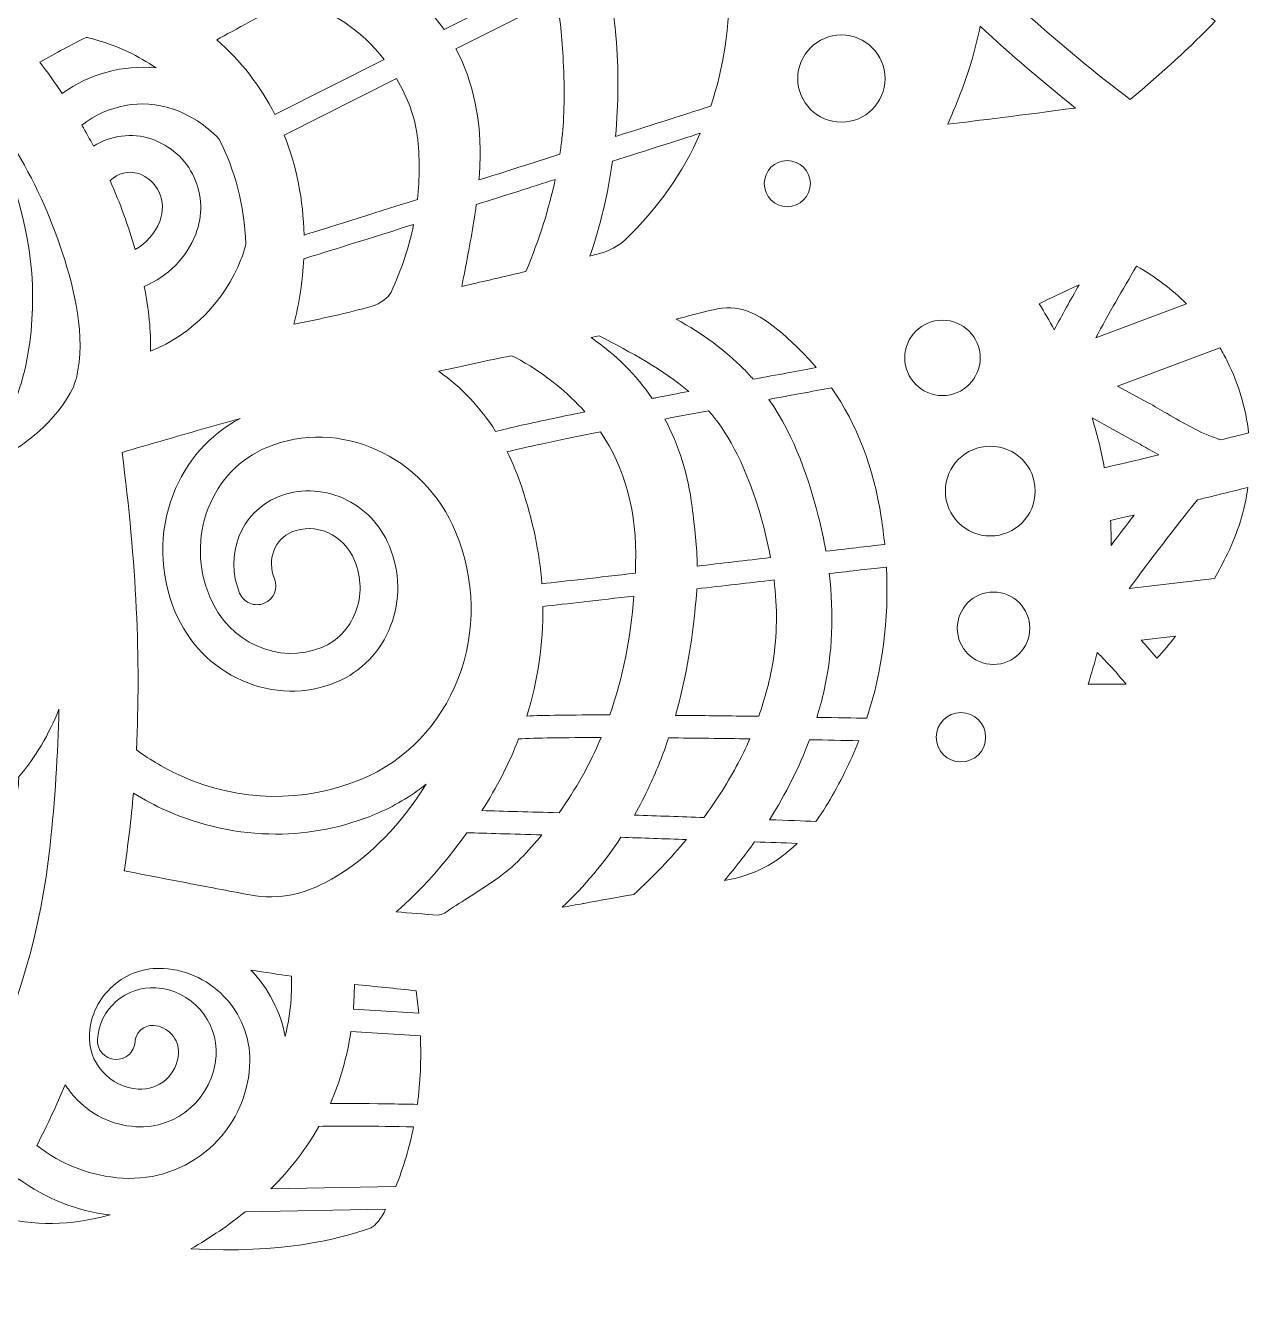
# Model space of a CAD drawing. Header units: millimetres. Extents: x -1647 to 2455, y -685 to 37.
# Drawn here: x 1592.8 to 1755.1, y -482.1 to -313.5 of the extents above; entities that cross this region are included whole.
import ezdxf

# ---------------------------------------------------------------- set-up
doc = ezdxf.new("R2010")
doc.units = ezdxf.units.MM
doc.header["$MEASUREMENT"] = 0
doc.layers.add('Layer 5', color=7, linetype='Continuous')

msp = doc.modelspace()

# ---------------------------------------------------------------- linework, layer by layer
at = {"layer": 'Layer 5', "lineweight": 0}
for points, knots in [([(1637.48, -304.98), (1642.56, -302.22), (1648.08, -299.24), (1653.56, -296.28), (1657.63, -298.91), (1660.7, -302.69), (1662.34, -307.03), (1662.34, -307.03), (1648.37, -314.06), (1648.37, -314.06), (1645.76, -310.31), (1642.1, -307.25), (1637.48, -304.98)], [0, 0, 0, 0, 1, 1, 1, 2, 2, 2, 3, 3, 3, 4, 4, 4, 4]), ([(1683.77, -324.24), (1679.75, -325.52), (1675.47, -326.89), (1671.12, -328.28), (1671.53, -323.89), (1671.56, -319.4), (1671.17, -314.9), (1670.92, -311.89), (1670.43, -309.17), (1669.71, -306.68), (1669.71, -306.68), (1685.41, -298.78), (1685.41, -298.78), (1685.94, -301.37), (1686.22, -304.32), (1686.25, -307.69), (1686.32, -313.63), (1685.49, -319.15), (1683.77, -324.24)], [0, 0, 0, 0, 1, 1, 1, 2, 2, 2, 3, 3, 3, 4, 4, 4, 5, 5, 5, 6, 6, 6, 6]), ([(1628.48, -309.85), (1633.43, -311.66), (1637.44, -314.11), (1640.41, -318.06), (1640.41, -318.06), (1625.93, -325.35), (1625.93, -325.35), (1624, -321.55), (1621.4, -318.22), (1618.21, -315.43), (1620.66, -314.1), (1624.22, -312.16), (1628.48, -309.85)], [0, 0, 0, 0, 1, 1, 1, 2, 2, 2, 3, 3, 3, 4, 4, 4, 4]), ([(1653.01, -334.04), (1653.06, -333.4), (1653.1, -332.76), (1653.13, -332.11), (1653.39, -326.25), (1652.29, -321.04), (1649.94, -316.63), (1649.94, -316.63), (1663.22, -309.95), (1663.22, -309.95), (1663.8, -312.47), (1664.05, -315.14), (1664.2, -318.26), (1664.4, -322.33), (1664.34, -325.59), (1664.02, -328.53), (1663.94, -329.23), (1663.85, -329.92), (1663.74, -330.63), (1660.08, -331.79), (1656.46, -332.94), (1653.01, -334.04)], [0, 0, 0, 0, 1, 1, 1, 2, 2, 2, 3, 3, 3, 4, 4, 4, 5, 5, 5, 6, 6, 6, 7, 7, 7, 7]), ([(1739.42, -323.35), (1734.82, -319.87), (1730.3, -316.15), (1725.95, -312.25), (1730.8, -311.36), (1737.48, -310.14), (1745.46, -308.69), (1747.23, -310.08), (1748.98, -311.52), (1750.69, -312.97), (1747.42, -316.38), (1743.72, -319.78), (1739.42, -323.35)], [0, 0, 0, 0, 1, 1, 1, 2, 2, 2, 3, 3, 3, 4, 4, 4, 4]), ([(1597.7, -322.55), (1596.75, -321.12), (1595.75, -319.73), (1594.73, -318.39), (1596.9, -317.17), (1598.92, -316.09), (1600.87, -315.12), (1601.06, -315.14), (1601.46, -315.22), (1602.3, -315.47), (1602.3, -315.47), (1602.35, -315.48), (1602.35, -315.48), (1605.21, -316.32), (1607.82, -317.55), (1610.17, -319.17), (1605.82, -318.73), (1601.34, -319.92), (1597.7, -322.55)], [0, 0, 0, 0, 1, 1, 1, 2, 2, 2, 3, 3, 3, 4, 4, 4, 5, 5, 5, 6, 6, 6, 6]), ([(1701.1, -326.37), (1697.91, -326.37), (1695.31, -323.77), (1695.31, -320.58), (1695.31, -317.39), (1697.91, -314.79), (1701.1, -314.79), (1704.29, -314.79), (1706.89, -317.39), (1706.89, -320.58), (1706.89, -323.77), (1704.29, -326.37), (1701.1, -326.37)], [0, 0, 0, 0, 1, 1, 1, 2, 2, 2, 3, 3, 3, 4, 4, 4, 4]), ([(1717.11, -321.99), (1718.14, -319.29), (1718.95, -316.48), (1719.52, -313.63), (1723.59, -317.41), (1727.83, -321.05), (1732.16, -324.49), (1725.14, -325.42), (1719.17, -326.18), (1715.22, -326.63), (1715.93, -324.97), (1716.56, -323.44), (1717.11, -321.99)], [0, 0, 0, 0, 1, 1, 1, 2, 2, 2, 3, 3, 3, 4, 4, 4, 4]), ([(1590.23, -370.5), (1589.84, -370.12), (1589.42, -369.74), (1588.96, -369.32), (1588.98, -369.28), (1588.99, -369.25), (1589.01, -369.21), (1590.99, -364.96), (1592.45, -361.28), (1593.16, -357.13), (1594.54, -349.11), (1593.61, -340.64), (1590.47, -332.63), (1588.52, -327.64), (1585.74, -322.83), (1582.19, -318.27), (1583.85, -319.83), (1585.09, -321.03), (1585.32, -321.35), (1585.39, -321.46), (1585.46, -321.56), (1585.54, -321.66), (1587.66, -324.22), (1589.57, -326.87), (1591.22, -329.56), (1593.94, -334.01), (1596.14, -338.78), (1597.75, -343.75), (1599.3, -348.52), (1600.9, -354.72), (1599.58, -360.35), (1599.56, -360.4), (1599.54, -360.46), (1599.51, -360.53), (1599.44, -360.74), (1599.33, -361.05), (1599.24, -361.44), (1596.77, -366.41), (1592.49, -369.27), (1590.23, -370.5)], [0, 0, 0, 0, 1, 1, 1, 2, 2, 2, 3, 3, 3, 4, 4, 4, 5, 5, 5, 6, 6, 6, 7, 7, 7, 8, 8, 8, 9, 9, 9, 10, 10, 10, 11, 11, 11, 12, 12, 12, 13, 13, 13, 13]), ([(1629.8, -341.35), (1629.69, -336.71), (1628.8, -332.2), (1627.16, -328.09), (1627.16, -328.09), (1642.07, -320.58), (1642.07, -320.58), (1643.58, -323.17), (1644.54, -325.82), (1644.82, -328.2), (1645.16, -331.02), (1645.16, -333.83), (1644.85, -336.63), (1638.25, -338.71), (1632.84, -340.41), (1629.8, -341.35)], [0, 0, 0, 0, 1, 1, 1, 2, 2, 2, 3, 3, 3, 4, 4, 4, 5, 5, 5, 5]), ([(1612.29, -324.59), (1614.66, -325.4), (1616.8, -326.77), (1618.48, -328.56), (1620.65, -332.68), (1621.86, -337.37), (1622.08, -342.53), (1621.9, -343.23), (1621.69, -343.93), (1621.43, -344.59), (1619.29, -350.11), (1614.96, -354.48), (1609.43, -356.77), (1609.49, -354.11), (1609.21, -351.27), (1608.59, -348.16), (1611.74, -346.85), (1614.2, -344.37), (1615.42, -341.23), (1616.38, -338.75), (1616.31, -336.06), (1615.21, -333.69), (1614.1, -331.28), (1612.07, -329.47), (1609.51, -328.6), (1606.96, -327.74), (1604.13, -328.11), (1601.86, -329.56), (1601.37, -328.63), (1600.86, -327.7), (1600.32, -326.77), (1603.75, -324.07), (1608.26, -323.23), (1612.29, -324.59)], [0, 0, 0, 0, 1, 1, 1, 2, 2, 2, 3, 3, 3, 4, 4, 4, 5, 5, 5, 6, 6, 6, 7, 7, 7, 8, 8, 8, 9, 9, 9, 10, 10, 10, 11, 11, 11, 11]), ([(1670.73, -331.55), (1675.27, -330.1), (1679.33, -328.81), (1682.38, -327.83), (1680.07, -333.08), (1676.75, -337.8), (1672.42, -341.98), (1671.56, -342.8), (1670.23, -343.5), (1668.85, -343.85), (1668.49, -343.95), (1668.11, -344.04), (1667.73, -344.14), (1669.12, -340.12), (1670.12, -335.89), (1670.73, -331.55)], [0, 0, 0, 0, 1, 1, 1, 2, 2, 2, 3, 3, 3, 4, 4, 4, 5, 5, 5, 5]), ([(1696.99, -334.53), (1696.99, -336.22), (1695.61, -337.59), (1693.92, -337.59), (1692.24, -337.59), (1690.86, -336.22), (1690.86, -334.53), (1690.86, -332.84), (1692.24, -331.46), (1693.92, -331.46), (1695.61, -331.46), (1696.99, -332.84), (1696.99, -334.53)], [0, 0, 0, 0, 1, 1, 1, 2, 2, 2, 3, 3, 3, 4, 4, 4, 4]), ([(1607.81, -333.2), (1609.05, -333.62), (1610.02, -334.49), (1610.56, -335.67), (1611.12, -336.87), (1611.15, -338.24), (1610.65, -339.53), (1610.03, -341.11), (1608.87, -342.44), (1607.39, -343.28), (1606.5, -340.21), (1605.39, -337.13), (1604.06, -334.12), (1605.06, -333.14), (1606.53, -332.77), (1607.81, -333.2)], [0, 0, 0, 0, 1, 1, 1, 2, 2, 2, 3, 3, 3, 4, 4, 4, 5, 5, 5, 5]), ([(1663.13, -333.97), (1662.29, -337.87), (1661.01, -341.91), (1659.24, -346.19), (1656.88, -346.74), (1654.52, -347.29), (1652.2, -347.82), (1652.2, -347.82), (1650.74, -348.16), (1650.74, -348.16), (1650.87, -347.49), (1650.99, -346.83), (1651.12, -346.18), (1651.7, -343.15), (1652.26, -340.23), (1652.65, -337.3), (1654.37, -336.76), (1656.21, -336.17), (1658.17, -335.55), (1659.83, -335.02), (1661.49, -334.49), (1663.13, -333.97)], [0, 0, 0, 0, 1, 1, 1, 2, 2, 2, 3, 3, 3, 4, 4, 4, 5, 5, 5, 6, 6, 6, 7, 7, 7, 7]), ([(1644.34, -339.94), (1643.72, -342.97), (1642.72, -345.98), (1641.34, -348.95), (1641.07, -349.54), (1639.89, -350.49), (1638.83, -350.79), (1635.51, -351.73), (1632.07, -352.45), (1628.44, -353.2), (1629.18, -350.32), (1629.62, -347.39), (1629.76, -344.49), (1631.91, -343.85), (1636.07, -342.55), (1644.34, -339.94)], [0, 0, 0, 0, 1, 1, 1, 2, 2, 2, 3, 3, 3, 4, 4, 4, 5, 5, 5, 5]), ([(1740.27, -345.49), (1742.73, -346.85), (1744.95, -348.52), (1746.9, -350.5), (1746.9, -350.5), (1734.85, -355), (1734.85, -355), (1736.58, -351.8), (1738.4, -348.61), (1740.27, -345.49)], [0, 0, 0, 0, 1, 1, 1, 2, 2, 2, 3, 3, 3, 3]), ([(1729.35, -353.92), (1728.71, -352.75), (1728.04, -351.59), (1727.33, -350.46), (1728.71, -349.79), (1730.52, -348.94), (1732.64, -347.96), (1731.52, -349.94), (1730.42, -351.93), (1729.35, -353.92)], [0, 0, 0, 0, 1, 1, 1, 2, 2, 2, 3, 3, 3, 3]), ([(1683.44, -351.41), (1686.85, -350.48), (1689.35, -351.16), (1692.68, -353.92), (1694.56, -355.48), (1696.26, -357.16), (1697.76, -358.95), (1695.51, -359.37), (1692.63, -359.89), (1689.41, -360.49), (1689, -360.03), (1688.59, -359.58), (1688.15, -359.14), (1685.66, -356.64), (1682.76, -354.5), (1679.16, -352.5), (1680.68, -352.14), (1682.07, -351.78), (1683.44, -351.41)], [0, 0, 0, 0, 1, 1, 1, 2, 2, 2, 3, 3, 3, 4, 4, 4, 5, 5, 5, 6, 6, 6, 6]), ([(1709.51, -357.65), (1709.51, -354.89), (1711.75, -352.65), (1714.51, -352.65), (1717.27, -352.65), (1719.52, -354.89), (1719.52, -357.65), (1719.52, -360.41), (1717.27, -362.66), (1714.51, -362.66), (1711.75, -362.66), (1709.51, -360.41), (1709.51, -357.65)], [0, 0, 0, 0, 1, 1, 1, 2, 2, 2, 3, 3, 3, 4, 4, 4, 4]), ([(1667.88, -354.94), (1667.88, -354.94), (1668.94, -354.72), (1668.94, -354.72), (1673.23, -356.94), (1677.37, -359.19), (1680.84, -362.11), (1679.4, -362.38), (1677.95, -362.66), (1676.49, -362.95), (1676.33, -362.98), (1676.17, -363.01), (1676.01, -363.04), (1673.89, -359.95), (1671.18, -357.24), (1667.88, -354.94)], [0, 0, 0, 0, 1, 1, 1, 2, 2, 2, 3, 3, 3, 4, 4, 4, 5, 5, 5, 5]), ([(1647.67, -359.43), (1651.13, -358.65), (1654.18, -357.99), (1657.24, -357.39), (1657.38, -357.43), (1657.79, -357.54), (1658.52, -357.97), (1661.96, -359.96), (1664.8, -362.24), (1667.07, -364.82), (1663.69, -365.51), (1660.8, -366.12), (1658.43, -366.65), (1657.23, -366.93), (1656.15, -367.18), (1655.21, -367.41), (1653.2, -364.23), (1650.71, -361.58), (1647.67, -359.43)], [0, 0, 0, 0, 1, 1, 1, 2, 2, 2, 3, 3, 3, 4, 4, 4, 5, 5, 5, 6, 6, 6, 6]), ([(1751.34, -356.31), (1751.7, -356.92), (1752.04, -357.55), (1752.35, -358.17), (1753.82, -361.18), (1754.76, -364.35), (1755.14, -367.62), (1753.91, -367.93), (1752.66, -368.23), (1751.41, -368.54), (1751.29, -368.48), (1751.17, -368.43), (1751.04, -368.39), (1748.74, -367.64), (1746.49, -366.32), (1744.31, -365.04), (1743.48, -364.56), (1742.63, -364.06), (1741.79, -363.6), (1741.79, -363.6), (1737.75, -361.39), (1737.75, -361.39), (1737.75, -361.39), (1751.34, -356.31), (1751.34, -356.31)], [0, 0, 0, 0, 1, 1, 1, 2, 2, 2, 3, 3, 3, 4, 4, 4, 5, 5, 5, 6, 6, 6, 7, 7, 7, 8, 8, 8, 8]), ([(1691.48, -363.16), (1694.36, -362.62), (1697.16, -362.11), (1699.8, -361.63), (1703.19, -366.52), (1705.37, -372.22), (1706.39, -378.85), (1706.58, -380.04), (1706.73, -381.23), (1706.85, -382.41), (1704.41, -382.7), (1701.78, -383), (1699.05, -383.32), (1698.78, -381.77), (1698.44, -380.21), (1698.03, -378.63), (1696.81, -373.91), (1694.99, -368.2), (1691.48, -363.16)], [0, 0, 0, 0, 1, 1, 1, 2, 2, 2, 3, 3, 3, 4, 4, 4, 5, 5, 5, 6, 6, 6, 6]), ([(1637.32, -413.61), (1629.72, -416.75), (1621.28, -416.6), (1613.56, -413.17), (1611.46, -412.24), (1609.44, -411.07), (1607.55, -409.68), (1608.15, -397.72), (1607.54, -384.78), (1605.65, -370.19), (1607.44, -369.68), (1609.2, -369.16), (1610.96, -368.65), (1610.96, -368.65), (1611.05, -368.63), (1611.05, -368.63), (1614.56, -367.61), (1617.95, -366.63), (1621.33, -365.68), (1617.26, -367.83), (1614.13, -371.37), (1612.42, -375.81), (1610.5, -380.78), (1610.59, -386.28), (1612.67, -391.31), (1614.39, -395.45), (1617.55, -398.72), (1621.59, -400.49), (1625.64, -402.28), (1630.07, -402.35), (1634.06, -400.7), (1637.4, -399.32), (1639.97, -396.66), (1641.29, -393.22), (1642.61, -389.83), (1642.54, -386.07), (1641.12, -382.64), (1639.94, -379.77), (1637.75, -377.51), (1634.97, -376.28), (1632.15, -375.03), (1629.06, -374.98), (1626.26, -376.14), (1621.42, -378.14), (1619.17, -383.85), (1621.25, -388.87), (1621.5, -389.49), (1621.99, -389.97), (1622.6, -390.23), (1623.22, -390.48), (1623.9, -390.48), (1624.52, -390.23), (1625.79, -389.7), (1626.4, -388.23), (1625.87, -386.96), (1625.37, -385.75), (1625.34, -384.44), (1625.79, -383.26), (1626.23, -382.1), (1627.07, -381.21), (1628.17, -380.76), (1629.69, -380.13), (1631.39, -380.16), (1632.95, -380.85), (1634.55, -381.56), (1635.81, -382.87), (1636.5, -384.55), (1637.43, -386.79), (1637.48, -389.23), (1636.63, -391.42), (1635.8, -393.57), (1634.21, -395.23), (1632.15, -396.08), (1626.46, -398.44), (1619.79, -395.44), (1617.29, -389.39), (1615.7, -385.56), (1615.63, -381.37), (1617.08, -377.61), (1618.52, -373.88), (1621.28, -371.02), (1624.86, -369.54), (1634.47, -365.56), (1645.71, -370.59), (1649.91, -380.75), (1652.53, -387.07), (1652.65, -393.98), (1650.25, -400.21), (1647.86, -406.39), (1643.27, -411.14), (1637.32, -413.61)], [0, 0, 0, 0, 1, 1, 1, 2, 2, 2, 3, 3, 3, 4, 4, 4, 5, 5, 5, 6, 6, 6, 7, 7, 7, 8, 8, 8, 9, 9, 9, 10, 10, 10, 11, 11, 11, 12, 12, 12, 13, 13, 13, 14, 14, 14, 15, 15, 15, 16, 16, 16, 17, 17, 17, 18, 18, 18, 19, 19, 19, 20, 20, 20, 21, 21, 21, 22, 22, 22, 23, 23, 23, 24, 24, 24, 25, 25, 25, 26, 26, 26, 27, 27, 27, 28, 28, 28, 29, 29, 29, 30, 30, 30, 30]), ([(1683.47, -364.66), (1685.71, -367.21), (1688.12, -371.15), (1690.17, -377.92), (1690.81, -380.08), (1691.32, -382.15), (1691.7, -384.16), (1688.45, -384.54), (1685.17, -384.92), (1681.98, -385.28), (1681.93, -382.75), (1681.64, -380.19), (1681.29, -377.43), (1680.75, -373.13), (1679.54, -369.25), (1677.67, -365.77), (1679.58, -365.4), (1681.53, -365.03), (1683.47, -364.66)], [0, 0, 0, 0, 1, 1, 1, 2, 2, 2, 3, 3, 3, 4, 4, 4, 5, 5, 5, 6, 6, 6, 6]), ([(1735.99, -372.24), (1735.59, -370.03), (1735.05, -367.82), (1734.37, -365.63), (1734.37, -365.63), (1739.96, -368.69), (1739.96, -368.69), (1740.65, -369.07), (1741.33, -369.46), (1742.02, -369.85), (1742.42, -370.07), (1742.82, -370.3), (1743.23, -370.53), (1740.21, -371.26), (1737.75, -371.84), (1735.99, -372.24)], [0, 0, 0, 0, 1, 1, 1, 2, 2, 2, 3, 3, 3, 4, 4, 4, 5, 5, 5, 5]), ([(1661.36, -387.64), (1661.03, -383.43), (1660.14, -379.16), (1658.68, -374.83), (1658.12, -373.16), (1657.47, -371.59), (1656.74, -370.11), (1659.88, -369.37), (1664.21, -368.46), (1669.12, -367.46), (1672.43, -372.33), (1673.98, -378.14), (1673.8, -384.99), (1673.79, -385.41), (1673.78, -385.82), (1673.76, -386.23), (1668.87, -386.79), (1664.54, -387.28), (1661.36, -387.64)], [0, 0, 0, 0, 1, 1, 1, 2, 2, 2, 3, 3, 3, 4, 4, 4, 5, 5, 5, 6, 6, 6, 6]), ([(1720.86, -381.29), (1717.57, -381.29), (1714.9, -378.61), (1714.9, -375.33), (1714.9, -372.04), (1717.57, -369.37), (1720.86, -369.37), (1724.15, -369.37), (1726.82, -372.04), (1726.82, -375.33), (1726.82, -378.61), (1724.15, -381.29), (1720.86, -381.29)], [0, 0, 0, 0, 1, 1, 1, 2, 2, 2, 3, 3, 3, 4, 4, 4, 4]), ([(1752.33, -383.65), (1751.79, -384.76), (1751.2, -385.87), (1750.59, -386.95), (1750.59, -386.95), (1739.3, -388.26), (1739.3, -388.26), (1742.19, -384.34), (1745.23, -380.39), (1748.34, -376.5), (1750.66, -375.93), (1752.98, -375.37), (1755.04, -374.86), (1754.62, -377.89), (1753.71, -380.84), (1752.33, -383.65)], [0, 0, 0, 0, 1, 1, 1, 2, 2, 2, 3, 3, 3, 4, 4, 4, 5, 5, 5, 5]), ([(1739.96, -378.51), (1738.93, -379.84), (1737.91, -381.19), (1736.89, -382.55), (1736.9, -381.43), (1736.87, -380.32), (1736.82, -379.22), (1737.68, -379.03), (1738.74, -378.79), (1739.96, -378.51)], [0, 0, 0, 0, 1, 1, 1, 2, 2, 2, 3, 3, 3, 3]), ([(1704.47, -405.49), (1702.84, -405.46), (1700.55, -405.41), (1697.86, -405.37), (1698.23, -404.16), (1698.55, -402.96), (1698.82, -401.75), (1699.91, -396.86), (1700.13, -391.68), (1699.48, -386.28), (1702.46, -385.94), (1705.07, -385.64), (1707.07, -385.41), (1707.43, -392.41), (1706.56, -399.12), (1704.47, -405.49)], [0, 0, 0, 0, 1, 1, 1, 2, 2, 2, 3, 3, 3, 4, 4, 4, 5, 5, 5, 5]), ([(1681.9, -388.53), (1681.91, -388.45), (1681.91, -388.38), (1681.91, -388.31), (1685.37, -387.91), (1688.86, -387.51), (1692.16, -387.13), (1692.63, -390.93), (1692.59, -394.5), (1692.03, -397.9), (1691.63, -400.36), (1690.99, -402.81), (1690.13, -405.23), (1687.5, -405.19), (1684.75, -405.16), (1681.99, -405.13), (1680.99, -405.11), (1680.03, -405.1), (1679.1, -405.1), (1680.52, -400.07), (1681.45, -394.58), (1681.9, -388.53)], [0, 0, 0, 0, 1, 1, 1, 2, 2, 2, 3, 3, 3, 4, 4, 4, 5, 5, 5, 6, 6, 6, 7, 7, 7, 7]), ([(1673.58, -389.27), (1673.13, -394.95), (1672.06, -400.2), (1670.36, -405.04), (1665.02, -405.04), (1661.58, -405.09), (1659.35, -405.19), (1660.85, -400.44), (1661.56, -395.58), (1661.49, -390.65), (1664.64, -390.29), (1668.89, -389.81), (1673.58, -389.27)], [0, 0, 0, 0, 1, 1, 1, 2, 2, 2, 3, 3, 3, 4, 4, 4, 4]), ([(1721.29, -398.35), (1718.64, -398.35), (1716.48, -396.19), (1716.48, -393.54), (1716.48, -390.89), (1718.64, -388.73), (1721.29, -388.73), (1723.94, -388.73), (1726.1, -390.89), (1726.1, -393.54), (1726.1, -396.19), (1723.94, -398.35), (1721.29, -398.35)], [0, 0, 0, 0, 1, 1, 1, 2, 2, 2, 3, 3, 3, 4, 4, 4, 4]), ([(1742.98, -397.53), (1742.31, -396.71), (1741.61, -395.91), (1740.89, -395.12), (1740.89, -395.12), (1745.45, -394.59), (1745.45, -394.59), (1744.66, -395.59), (1743.84, -396.57), (1742.98, -397.53)], [0, 0, 0, 0, 1, 1, 1, 2, 2, 2, 3, 3, 3, 3]), ([(1733.85, -400.97), (1734.3, -399.56), (1734.7, -398.15), (1735.05, -396.75), (1736.4, -398.09), (1737.68, -399.5), (1738.88, -400.97), (1738.88, -400.97), (1733.85, -400.97), (1733.85, -400.97)], [0, 0, 0, 0, 1, 1, 1, 2, 2, 2, 3, 3, 3, 3]), ([(1566.69, -482.12), (1566.5, -478.43), (1566.13, -474.61), (1565.58, -470.52), (1579.82, -455.03), (1589.17, -435.09), (1591.89, -414.22), (1591.93, -413.91), (1591.94, -413.6), (1591.92, -413.29), (1594.17, -410.66), (1595.97, -407.61), (1597.27, -404.26), (1597.13, -410.3), (1596.74, -416.37), (1596.09, -422.39), (1593.71, -444.62), (1584.08, -464.18), (1566.69, -482.12)], [0, 0, 0, 0, 1, 1, 1, 2, 2, 2, 3, 3, 3, 4, 4, 4, 5, 5, 5, 6, 6, 6, 6]), ([(1716.96, -411.28), (1715.15, -411.28), (1713.69, -409.81), (1713.69, -408.01), (1713.69, -406.2), (1715.15, -404.73), (1716.96, -404.73), (1718.77, -404.73), (1720.24, -406.2), (1720.24, -408.01), (1720.24, -409.81), (1718.77, -411.28), (1716.96, -411.28)], [0, 0, 0, 0, 1, 1, 1, 2, 2, 2, 3, 3, 3, 4, 4, 4, 4]), ([(1653.4, -417.75), (1655.39, -414.63), (1657.02, -411.45), (1658.27, -408.22), (1660.47, -408.1), (1664.38, -408.05), (1669.21, -408.05), (1667.71, -411.6), (1665.86, -414.92), (1663.63, -418.03), (1659.81, -417.92), (1656.29, -417.82), (1653.4, -417.75)], [0, 0, 0, 0, 1, 1, 1, 2, 2, 2, 3, 3, 3, 4, 4, 4, 4]), ([(1682.86, -418.66), (1679.87, -418.55), (1676.75, -418.45), (1673.63, -418.35), (1674.37, -417.05), (1675.06, -415.72), (1675.7, -414.34), (1676.63, -412.34), (1677.45, -410.26), (1678.18, -408.09), (1681.65, -408.12), (1685.3, -408.16), (1688.95, -408.22), (1687.87, -410.69), (1686.56, -413.13), (1685.02, -415.53), (1684.34, -416.59), (1683.62, -417.62), (1682.86, -418.66)], [0, 0, 0, 0, 1, 1, 1, 2, 2, 2, 3, 3, 3, 4, 4, 4, 5, 5, 5, 6, 6, 6, 6]), ([(1699.29, -416.79), (1698.78, -417.65), (1698.25, -418.44), (1697.71, -419.18), (1695.99, -419.12), (1693.89, -419.04), (1691.55, -418.96), (1693.74, -415.49), (1695.52, -411.95), (1696.86, -408.34), (1699.11, -408.38), (1701.31, -408.43), (1703.4, -408.47), (1702.28, -411.32), (1700.91, -414.09), (1699.29, -416.79)], [0, 0, 0, 0, 1, 1, 1, 2, 2, 2, 3, 3, 3, 4, 4, 4, 5, 5, 5, 5]), ([(1634.19, -426.41), (1630.25, -428.84), (1626.46, -429.67), (1622.62, -428.93), (1621.18, -428.66), (1619.73, -428.38), (1618.28, -428.11), (1618.28, -428.11), (1617.72, -428), (1617.72, -428), (1617.72, -428), (1617.7, -428), (1617.7, -428), (1613.84, -427.27), (1609.84, -426.51), (1605.93, -425.72), (1605.93, -425.68), (1605.94, -425.64), (1605.95, -425.59), (1606.45, -422.27), (1606.86, -418.87), (1607.15, -415.43), (1608.57, -416.31), (1610.04, -417.08), (1611.53, -417.74), (1616.2, -419.81), (1621.08, -420.86), (1626.03, -420.86), (1630.57, -420.86), (1635.01, -419.98), (1639.23, -418.23), (1641.68, -417.22), (1643.95, -415.87), (1646, -414.24), (1642.6, -419.63), (1638.72, -423.62), (1634.19, -426.41)], [0, 0, 0, 0, 1, 1, 1, 2, 2, 2, 3, 3, 3, 4, 4, 4, 5, 5, 5, 6, 6, 6, 7, 7, 7, 8, 8, 8, 9, 9, 9, 10, 10, 10, 11, 11, 11, 12, 12, 12, 12]), ([(1658.54, -424.12), (1656.62, -426.1), (1654.01, -427.76), (1651.49, -429.36), (1650.49, -429.99), (1649.46, -430.65), (1648.44, -431.34), (1648.2, -431.51), (1647.77, -431.61), (1647.62, -431.61), (1645.68, -431.49), (1643.84, -431.34), (1642.04, -431.17), (1645.32, -428.34), (1648.35, -424.96), (1651.4, -420.69), (1654, -420.75), (1657.43, -420.85), (1661.36, -420.96), (1660.47, -422.04), (1659.53, -423.09), (1658.54, -424.12)], [0, 0, 0, 0, 1, 1, 1, 2, 2, 2, 3, 3, 3, 4, 4, 4, 5, 5, 5, 6, 6, 6, 7, 7, 7, 7]), ([(1673.55, -428.88), (1671.38, -429.25), (1669.17, -429.65), (1666.91, -430.06), (1666.91, -430.06), (1666.83, -430.08), (1666.83, -430.08), (1665.91, -430.24), (1664.98, -430.41), (1664.05, -430.58), (1667.03, -427.77), (1669.62, -424.68), (1671.84, -421.29), (1674.67, -421.38), (1677.6, -421.48), (1680.55, -421.58), (1678.5, -424.03), (1676.18, -426.44), (1673.55, -428.88)], [0, 0, 0, 0, 1, 1, 1, 2, 2, 2, 3, 3, 3, 4, 4, 4, 5, 5, 5, 6, 6, 6, 6]), ([(1685.58, -427.01), (1687.02, -425.32), (1688.35, -423.62), (1689.57, -421.89), (1691.49, -421.96), (1693.38, -422.02), (1695.22, -422.09), (1692.47, -424.8), (1689.32, -426.4), (1685.58, -427.01)], [0, 0, 0, 0, 1, 1, 1, 2, 2, 2, 3, 3, 3, 3]), ([(1605.73, -466.53), (1601.52, -466.26), (1597.6, -464.76), (1594.33, -462.18), (1595.7, -459.55), (1596.96, -456.85), (1598.11, -454.12), (1598.46, -454.67), (1598.85, -455.2), (1599.29, -455.69), (1601.39, -458.08), (1604.3, -459.5), (1607.48, -459.7), (1613, -460.04), (1617.77, -455.83), (1618.12, -450.31), (1618.41, -445.62), (1614.83, -441.56), (1610.14, -441.27), (1608.19, -441.15), (1606.3, -441.8), (1604.84, -443.09), (1603.37, -444.38), (1602.5, -446.17), (1602.38, -448.12), (1602.29, -449.5), (1603.34, -450.69), (1604.73, -450.77), (1606.09, -450.84), (1607.28, -449.8), (1607.37, -448.43), (1607.41, -447.81), (1607.68, -447.25), (1608.15, -446.84), (1608.61, -446.43), (1609.2, -446.22), (1609.83, -446.26), (1610.77, -446.32), (1611.63, -446.74), (1612.25, -447.45), (1612.88, -448.16), (1613.19, -449.06), (1613.13, -450), (1613.05, -451.34), (1612.44, -452.57), (1611.44, -453.46), (1610.43, -454.35), (1609.13, -454.8), (1607.79, -454.71), (1605.95, -454.6), (1604.26, -453.77), (1603.04, -452.38), (1601.81, -451), (1601.2, -449.22), (1601.32, -447.38), (1601.47, -444.91), (1602.58, -442.64), (1604.45, -441), (1606.31, -439.36), (1608.69, -438.54), (1611.15, -438.7), (1614.4, -438.9), (1617.38, -440.36), (1619.54, -442.81), (1621.7, -445.26), (1622.78, -448.4), (1622.58, -451.65), (1622.32, -455.89), (1620.42, -459.77), (1617.23, -462.58), (1617.23, -462.58), (1617.23, -462.58), (1617.23, -462.58), (1614.05, -465.39), (1609.96, -466.79), (1605.73, -466.53)], [0, 0, 0, 0, 1, 1, 1, 2, 2, 2, 3, 3, 3, 4, 4, 4, 5, 5, 5, 6, 6, 6, 7, 7, 7, 8, 8, 8, 9, 9, 9, 10, 10, 10, 11, 11, 11, 12, 12, 12, 13, 13, 13, 14, 14, 14, 15, 15, 15, 16, 16, 16, 17, 17, 17, 18, 18, 18, 19, 19, 19, 20, 20, 20, 21, 21, 21, 22, 22, 22, 23, 23, 23, 24, 24, 24, 25, 25, 25, 25]), ([(1627.3, -447.71), (1626.67, -444.41), (1625.08, -441.34), (1622.74, -438.92), (1624.64, -439.2), (1626.4, -439.47), (1628.11, -439.72), (1628.11, -439.74), (1628.11, -439.77), (1628.11, -439.8), (1628.22, -442.41), (1627.94, -445.08), (1627.3, -447.71)], [0, 0, 0, 0, 1, 1, 1, 2, 2, 2, 3, 3, 3, 4, 4, 4, 4]), ([(1644.68, -441.67), (1644.82, -442.67), (1644.93, -443.65), (1645.02, -444.62), (1645.02, -444.62), (1636.34, -444.09), (1636.34, -444.09), (1636.42, -443.02), (1636.47, -441.94), (1636.48, -440.83), (1639.18, -441.08), (1641.96, -441.34), (1644.68, -441.67)], [0, 0, 0, 0, 1, 1, 1, 2, 2, 2, 3, 3, 3, 4, 4, 4, 4]), ([(1644.84, -456.74), (1643.54, -456.71), (1642.15, -456.68), (1640.76, -456.66), (1637.47, -456.61), (1635.07, -456.59), (1633.29, -456.62), (1634.6, -453.64), (1635.51, -450.46), (1636.01, -447.08), (1636.01, -447.08), (1645.23, -447.64), (1645.23, -447.64), (1645.36, -450.79), (1645.23, -453.81), (1644.84, -456.74)], [0, 0, 0, 0, 1, 1, 1, 2, 2, 2, 3, 3, 3, 4, 4, 4, 5, 5, 5, 5]), ([(1641.98, -467.62), (1641.98, -467.62), (1625.4, -467.93), (1625.4, -467.93), (1627.98, -465.38), (1630.1, -462.62), (1631.77, -459.65), (1634.52, -459.57), (1639.21, -459.61), (1644.33, -459.73), (1643.79, -462.44), (1643.01, -465.07), (1641.98, -467.62)], [0, 0, 0, 0, 1, 1, 1, 2, 2, 2, 3, 3, 3, 4, 4, 4, 4]), ([(1588.9, -471.56), (1589.94, -469.96), (1590.95, -468.3), (1591.92, -466.6), (1595.5, -469.25), (1599.65, -470.89), (1604.06, -471.4), (1598.66, -472.87), (1594.1, -472.91), (1588.9, -471.56)], [0, 0, 0, 0, 1, 1, 1, 2, 2, 2, 3, 3, 3, 3]), ([(1640.41, -471.08), (1639.8, -472.3), (1638.93, -473.02), (1638.69, -473.11), (1633.93, -474.76), (1626.97, -476.51), (1614.77, -475.93), (1617.42, -474.39), (1619.82, -472.75), (1621.98, -471), (1621.98, -471), (1640.62, -470.65), (1640.62, -470.65), (1640.55, -470.79), (1640.49, -470.94), (1640.41, -471.08)], [0, 0, 0, 0, 1, 1, 1, 2, 2, 2, 3, 3, 3, 4, 4, 4, 5, 5, 5, 5])]:
    msp.add_open_spline(points, degree=3, knots=knots, dxfattribs=at)

doc.saveas('drawing.dxf')
